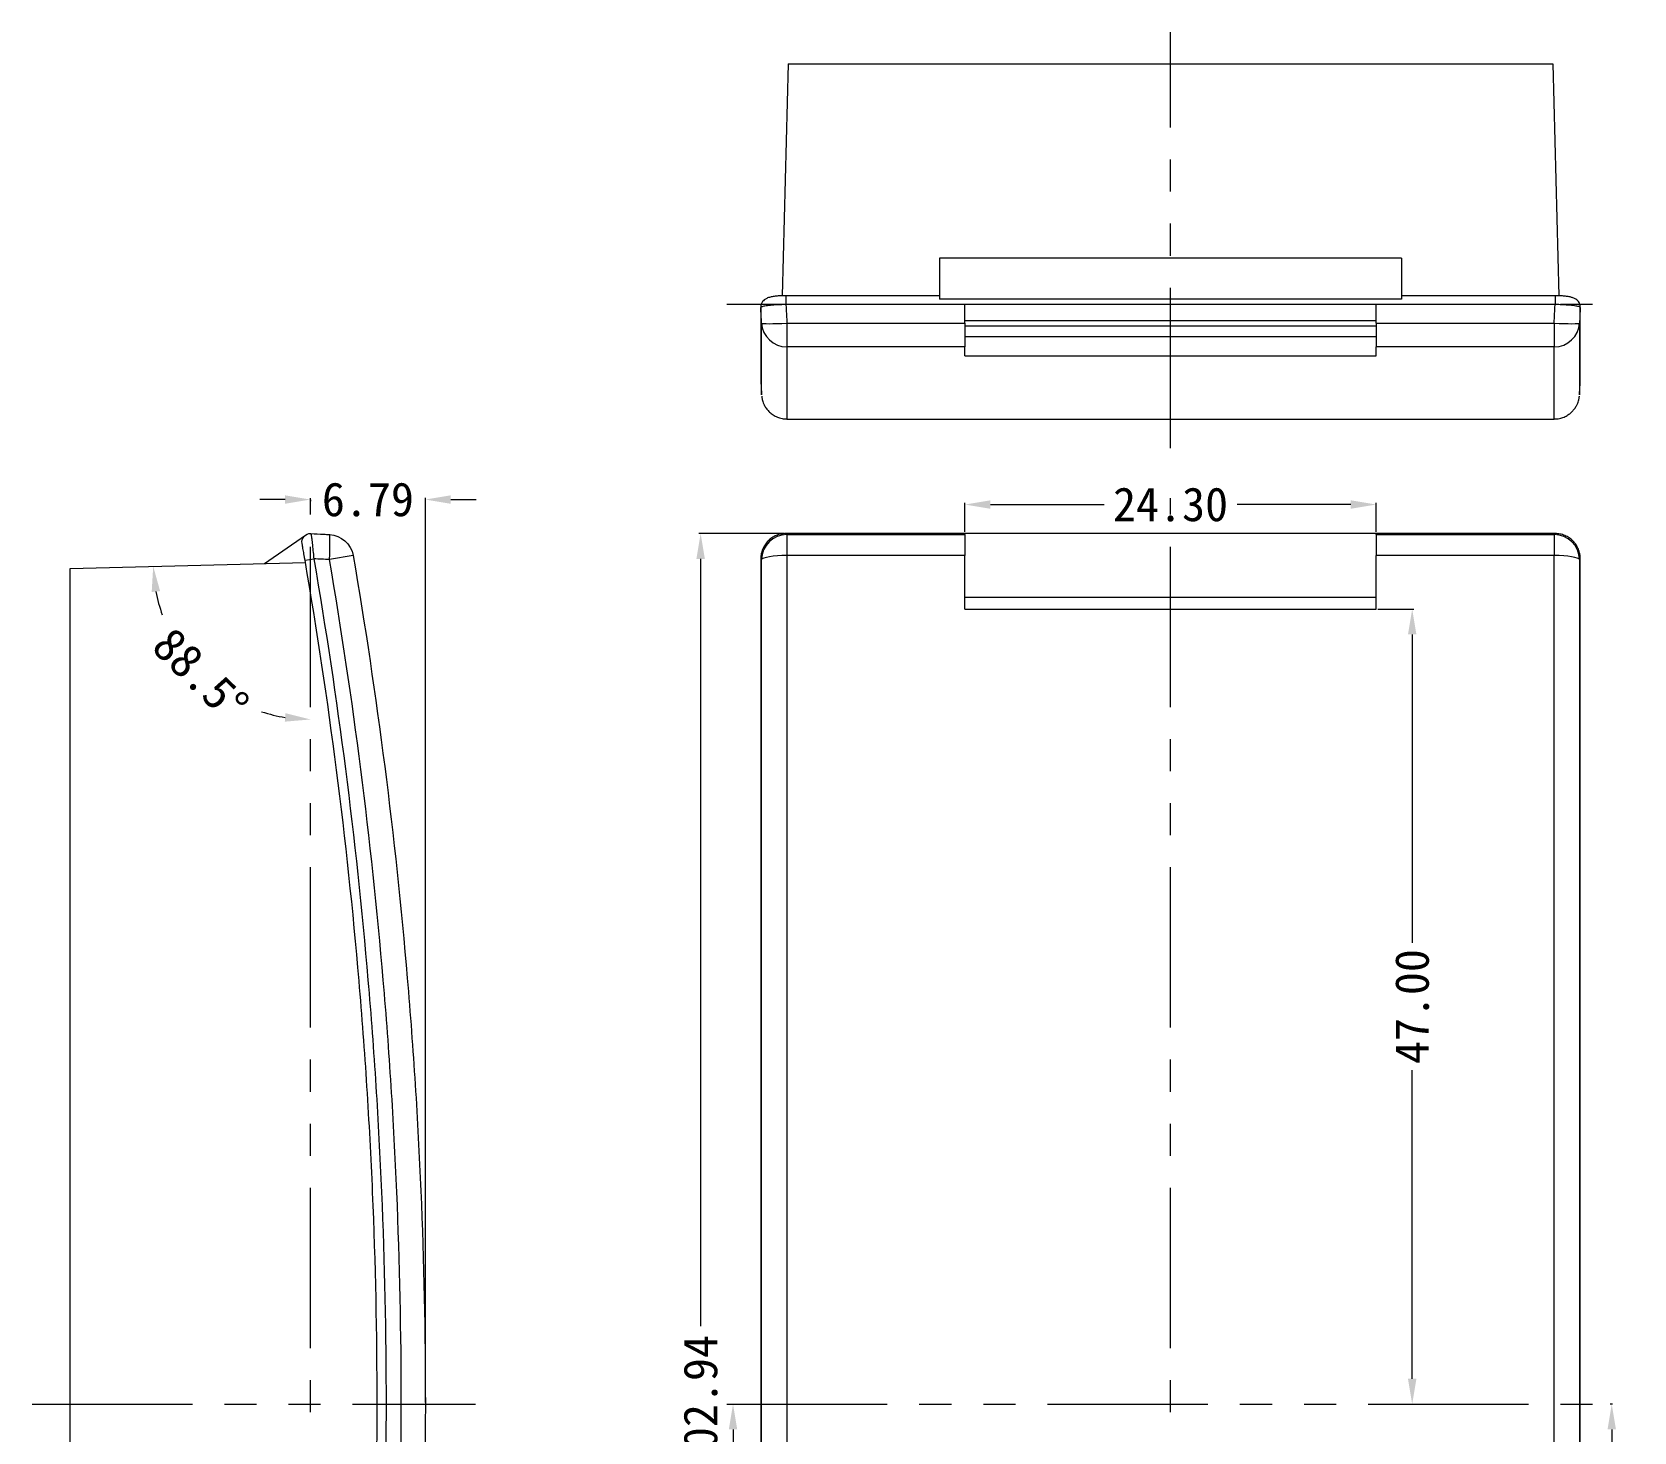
# Model space of a CAD drawing. Extents: x 28 to 482, y 221 to 386.
# Drawn here: x 27.7 to 122.4, y 303.3 to 386 of the extents above; entities that cross this region are included whole.
import ezdxf

# ---------------------------------------------------------------- set-up
doc = ezdxf.new("R2010")
doc.units = 0
doc.header["$MEASUREMENT"] = 0
doc.linetypes.add('PHANTOM', pattern=[2.5, 1.25, -0.25, 0.25, -0.25, 0.25, -0.25])
doc.layers.add('10', color=7, linetype='Continuous')
doc.dimstyles.new('2', dxfattribs={"dimtxt": 2, "dimasz": 1.5, "dimexe": 0.1, "dimexo": 0.1, "dimgap": 0.1, "dimtad": 0, "dimzin": 0, "dimdsep": 46, "dimtxsty": 'Standard', "dimcen": 0, "dimclrd": 4, "dimclre": 4, "dimclrt": 3, "dimadec": 1, "dimazin": 0, "dimtfac": 1, "dimtofl": 0, "dimtmove": 0, "dimatfit": 3, "dimfxl": 0, "dimtolj": 1, "dimtzin": 0, "dimlwd": 9, "dimlwe": 9, "dimarcsym": 0})

# ---------------------------------------------------------------- blocks, each defined once
blk = doc.blocks.new('*D24')
at = {"color": 4, "linetype": 'Continuous', "lineweight": 9}
for p, q in [((82.888, 356.469), (82.888, 358.184)), ((84.388, 358.084), (91.105, 358.084)), ((105.688, 358.084), (98.972, 358.084)), ((107.188, 356.469), (107.188, 358.184))]:
    blk.add_line(p, q, dxfattribs=at)
for points in [[(84.388, 358.334), (84.388, 357.834), (82.888, 358.084)], [(105.688, 358.334), (105.688, 357.834), (107.188, 358.084)]]:
    blk.add_solid(points, dxfattribs=at)
at = {"layer": 'Defpoints', "color": 0, "linetype": 'Continuous', "lineweight": 9}
for p in [(107.188, 358.084), (82.888, 356.369), (107.188, 356.369)]:
    blk.add_point(p, dxfattribs=at)
at = {"color": 3, "linetype": 'Continuous', "lineweight": 9, "insert": (95.038, 358.084), "char_height": 2, "attachment_point": 5}
blk.add_mtext('\\A1;24.30', dxfattribs=at)
blk = doc.blocks.new('*D25')
at = {"color": 4, "linetype": 'Continuous', "lineweight": 9}
for p, q in [((107.288, 351.902), (109.423, 351.902)), ((109.323, 350.402), (109.323, 332.169)), ((109.323, 306.402), (109.323, 324.635)), ((107.288, 304.902), (109.423, 304.902))]:
    blk.add_line(p, q, dxfattribs=at)
for points in [[(109.073, 350.402), (109.573, 350.402), (109.323, 351.902)], [(109.073, 306.402), (109.573, 306.402), (109.323, 304.902)]]:
    blk.add_solid(points, dxfattribs=at)
at = {"layer": 'Defpoints', "color": 0, "linetype": 'Continuous', "lineweight": 9}
for p in [(107.188, 351.902), (107.188, 304.902), (109.323, 304.902)]:
    blk.add_point(p, dxfattribs=at)
at = {"color": 3, "linetype": 'Continuous', "lineweight": 9, "insert": (109.323, 328.402), "char_height": 2, "attachment_point": 5, "rotation": 90}
blk.add_mtext('\\A1;47.00', dxfattribs=at)
blk = doc.blocks.new('*D27')
at = {"color": 4, "linetype": 'Continuous', "lineweight": 9}
for p, q in [((68.916, 304.902), (69.276, 304.902)), ((69.176, 303.402), (69.176, 291.293)), ((69.176, 270.983), (69.176, 283.093)), ((73.238, 269.483), (69.076, 269.483))]:
    blk.add_line(p, q, dxfattribs=at)
for points in [[(68.926, 303.402), (69.426, 303.402), (69.176, 304.902)], [(68.926, 270.983), (69.426, 270.983), (69.176, 269.483)]]:
    blk.add_solid(points, dxfattribs=at)
at = {"layer": 'Defpoints', "color": 0, "linetype": 'Continuous', "lineweight": 9}
for p in [(68.816, 304.902), (69.176, 269.483), (73.338, 269.483)]:
    blk.add_point(p, dxfattribs=at)
at = {"color": 3, "linetype": 'Continuous', "lineweight": 9, "insert": (69.176, 287.193), "char_height": 2, "attachment_point": 5, "rotation": 90}
blk.add_mtext('\\A1;35.42', dxfattribs=at)
blk = doc.blocks.new('*D31')
at = {"color": 4, "linetype": 'Continuous', "lineweight": 9}
for p, q in [((121.161, 304.902), (121.02, 304.902)), ((121.12, 303.402), (121.12, 287.572)), ((121.12, 263.543), (121.12, 279.372)), ((110.338, 262.043), (121.22, 262.043))]:
    blk.add_line(p, q, dxfattribs=at)
for points in [[(120.87, 303.402), (121.37, 303.402), (121.12, 304.902)], [(120.87, 263.543), (121.37, 263.543), (121.12, 262.043)]]:
    blk.add_solid(points, dxfattribs=at)
at = {"layer": 'Defpoints', "color": 0, "linetype": 'Continuous', "lineweight": 9}
for p in [(121.12, 304.902), (121.261, 304.902), (110.238, 262.043)]:
    blk.add_point(p, dxfattribs=at)
at = {"color": 3, "linetype": 'Continuous', "lineweight": 9, "insert": (121.12, 283.472), "char_height": 2, "attachment_point": 5, "rotation": 90}
blk.add_mtext('\\A1;42.86', dxfattribs=at)
blk = doc.blocks.new('*D33')
at = {"color": 4, "linetype": 'Continuous', "lineweight": 9}
for p, q in [((72.205, 356.37), (67.161, 356.37)), ((67.261, 354.87), (67.261, 309.502)), ((67.261, 254.934), (67.261, 300.302)), ((72.205, 253.434), (67.161, 253.434))]:
    blk.add_line(p, q, dxfattribs=at)
for points in [[(67.011, 354.87), (67.511, 354.87), (67.261, 356.37)], [(67.011, 254.934), (67.511, 254.934), (67.261, 253.434)]]:
    blk.add_solid(points, dxfattribs=at)
at = {"layer": 'Defpoints', "color": 0, "linetype": 'Continuous', "lineweight": 9}
for p in [(67.261, 356.37), (72.305, 356.37), (72.305, 253.434)]:
    blk.add_point(p, dxfattribs=at)
at = {"color": 3, "linetype": 'Continuous', "lineweight": 9, "insert": (67.261, 304.902), "char_height": 2, "attachment_point": 5, "rotation": 90}
blk.add_mtext('\\A1;102.94', dxfattribs=at)
blk = doc.blocks.new('*D42')
at = {"color": 4, "linetype": 'Continuous', "lineweight": 9}
for p, q in [((42.696, 358.379), (41.196, 358.379)), ((44.196, 358.358), (44.196, 358.279)), ((50.988, 305.002), (50.988, 358.479)), ((52.488, 358.379), (53.988, 358.379))]:
    blk.add_line(p, q, dxfattribs=at)
for points in [[(42.696, 358.629), (42.696, 358.129), (44.196, 358.379)], [(52.488, 358.629), (52.488, 358.129), (50.988, 358.379)]]:
    blk.add_solid(points, dxfattribs=at)
at = {"layer": 'Defpoints', "color": 0, "linetype": 'Continuous', "lineweight": 9}
for p in [(44.196, 358.458), (50.988, 358.379), (50.988, 304.902)]:
    blk.add_point(p, dxfattribs=at)
at = {"color": 3, "linetype": 'Continuous', "lineweight": 9, "insert": (47.592, 358.379), "char_height": 2, "attachment_point": 5}
blk.add_mtext('\\A1;6.79', dxfattribs=at)
blk = doc.blocks.new('*D44')
at = {"color": 4, "linetype": 'Continuous', "lineweight": 9}
for start, end in [(190.75326, 199.58529), (251.91471, 260.74674)]:
    blk.add_arc((44.196, 354.674), 9.298, start, end, dxfattribs=at)
for points in [[(34.812, 352.912), (35.31, 352.966), (34.901, 354.431)], [(42.721, 345.746), (42.68, 345.248), (44.196, 345.376)]]:
    blk.add_solid(points, dxfattribs=at)
at = {"layer": 'Defpoints', "color": 0, "linetype": 'Continuous', "lineweight": 9}
for p in [(44.196, 358.458), (29.988, 354.302), (43.897, 354.666), (36.226, 349.885), (44.196, 251.346)]:
    blk.add_point(p, dxfattribs=at)
at = {"color": 3, "linetype": 'Continuous', "lineweight": 9, "insert": (37.708, 348.014), "char_height": 2, "attachment_point": 5, "rotation": 315.75}
blk.add_mtext('\\A1;88.5°', dxfattribs=at)

msp = doc.modelspace()

# ---------------------------------------------------------------- linework, layer by layer
at = {"layer": '10', "color": 1, "linetype": 'PHANTOM', "lineweight": 9, "ltscale": 7.581418}
for p, q in [((95.038, 361.425), (95.038, 386.019)), ((68.816, 369.932), (121.261, 369.932)), ((44.196, 251.346), (44.196, 358.458)), ((95.038, 251.346), (95.038, 358.458)), ((27.738, 304.902), (53.961, 304.902)), ((68.816, 304.902), (121.261, 304.902))]:
    msp.add_line(p, q, dxfattribs=at)
at = {"layer": '10', "color": 7, "linetype": 'Continuous', "lineweight": 9}
for p, q in [((72.438, 384.14), (72.079, 370.428)), ((72.438, 384.14), (117.638, 384.14)), ((117.638, 384.14), (117.997, 370.427)), ((108.688, 372.64), (81.388, 372.64)), ((81.388, 372.64), (81.388, 370.217)), ((108.688, 372.64), (108.688, 370.217)), ((72.305, 370.432), (72.305, 369.906)), ((81.388, 370.432), (72.305, 370.432)), ((117.771, 370.432), (108.688, 370.432)), ((117.771, 370.432), (117.771, 369.906)), ((82.888, 369.906), (72.305, 369.906)), ((108.688, 370.217), (81.388, 370.217)), ((107.188, 369.906), (82.888, 369.906)), ((82.888, 368.808), (82.888, 369.906)), ((117.771, 369.906), (107.188, 369.906)), ((107.188, 368.808), (107.188, 369.906)), ((72.362, 368.808), (82.888, 368.808)), ((72.362, 368.808), (72.362, 367.408)), ((82.888, 368.808), (82.888, 367.408)), ((107.188, 368.635), (82.888, 368.635)), ((82.889, 368.961), (107.188, 368.961)), ((107.188, 368.808), (117.714, 368.808)), ((107.188, 368.808), (107.188, 367.408)), ((117.714, 368.808), (117.714, 367.408)), ((107.188, 367.993), (82.888, 367.993)), ((82.888, 367.408), (72.362, 367.408)), ((82.888, 366.883), (82.888, 367.408)), ((82.888, 366.883), (107.188, 366.883)), ((117.714, 367.408), (107.188, 367.408)), ((107.188, 366.883), (107.188, 367.408)), ((72.361, 363.14), (117.715, 363.14)), ((41.488, 354.603), (43.911, 356.281)), ((72.305, 356.37), (72.305, 356.369)), ((117.771, 356.37), (72.305, 356.37)), ((82.888, 356.369), (72.305, 356.369)), ((72.362, 356.311), (72.362, 355.067)), ((72.362, 356.311), (82.888, 356.311)), ((82.888, 356.311), (82.888, 356.369)), ((107.188, 356.369), (82.888, 356.369)), ((82.888, 356.311), (82.888, 355.067)), ((117.771, 356.369), (107.188, 356.369)), ((107.188, 356.311), (107.188, 356.369)), ((107.188, 356.311), (117.714, 356.311)), ((107.188, 356.311), (107.188, 355.067)), ((117.714, 356.311), (117.714, 355.067)), ((117.771, 356.37), (117.771, 356.369)), ((29.988, 354.302), (43.897, 354.666)), ((29.988, 255.502), (29.988, 354.302)), ((43.876, 354.786), (44.395, 354.875)), ((46.72, 355.067), (45.32, 354.827)), ((82.888, 355.067), (72.362, 355.067)), ((82.888, 351.902), (82.888, 355.067)), ((117.714, 355.067), (107.188, 355.067)), ((107.188, 351.902), (107.188, 355.067)), ((107.188, 352.584), (82.888, 352.584)), ((82.888, 351.902), (107.188, 351.902))]:
    msp.add_line(p, q, dxfattribs=at)
at = {"layer": '10', "color": 7, "linetype": 'Continuous', "lineweight": 9, "extrusion": (0, 0, -1)}
for centre, radius, start, end in [((-44.195, 355.87), 0.5, 350.03713, 453), ((-45.241, 354.814), 1.5, 93, 170.27396)]:
    msp.add_arc(centre, radius, start, end, dxfattribs=at)
at = {"layer": '10', "color": 7, "linetype": 'Continuous', "lineweight": 9}
for centre, major_axis, ratio, start_param, end_param in [((72.362, 368.886), (1.498, 0.078), 0.052266, 3.15062, 4.709674), ((72.362, 368.886), (-1.5, 0), 0.985627, 0.053132, 1.570796), ((117.714, 368.886), (-1.498, 0.078), 0.052266, 1.573511, 3.132565), ((117.714, 368.886), (-1.5, 0), 0.985627, 1.570796, 3.088461), ((45.241, 354.814), (0.079, 1.498), 0.051796, 4.724131, 6.283185), ((72.362, 354.814), (1.065, 1.056), 0.997289, 0.791269, 2.350324), ((117.714, 354.814), (-1.065, 1.056), 0.997289, 3.932862, 5.491916), ((72.362, 354.814), (-1.5, 0), 0.168937, 4.712389, 6.229823), ((117.714, 354.814), (-1.5, 0), 0.168937, 3.194955, 4.712389)]:
    msp.add_ellipse(centre, major_axis=major_axis, ratio=ratio, start_param=start_param, end_param=end_param, dxfattribs=at)
for points, knots in [([(72.305, 370.431), (72.236, 370.432), (72.08, 370.43), (71.839, 370.416), (71.595, 370.389), (71.37, 370.347), (71.193, 370.292), (71.034, 370.201), (70.916, 370.084), (70.84, 369.94), (70.807, 369.814), (70.819, 369.746), (70.821, 369.734)], [0, 0, 0, 0, 0.09434, 0.219915, 0.348076, 0.483256, 0.637534, 0.738461, 0.816618, 0.898422, 0.982862, 1, 1, 1, 1]), ([(119.254, 369.736), (119.258, 369.757), (119.265, 369.835), (119.227, 369.963), (119.15, 370.095), (119.052, 370.191), (118.942, 370.261), (118.813, 370.315), (118.653, 370.358), (118.446, 370.394), (118.202, 370.419), (117.972, 370.431), (117.826, 370.432), (117.771, 370.431)], [0, 0, 0, 0, 0.030314, 0.115938, 0.190058, 0.260976, 0.334926, 0.421408, 0.53928, 0.67158, 0.794977, 0.924304, 1, 1, 1, 1]), ([(72.305, 369.906), (72.141, 369.903), (71.976, 369.898), (71.821, 369.89), (71.667, 369.882), (71.519, 369.871), (71.391, 369.859), (71.262, 369.847), (71.149, 369.833), (71.06, 369.817), (70.97, 369.802), (70.902, 369.786), (70.862, 369.769), (70.832, 369.757), (70.817, 369.745), (70.816, 369.733)], [0, 0, 0, 0, 0.210227, 0.210227, 0.210227, 0.420196, 0.420196, 0.420196, 0.630269, 0.630269, 0.630269, 0.843594, 0.843594, 0.843594, 1, 1, 1, 1]), ([(70.816, 369.733), (70.816, 368.311), (70.816, 367.245), (70.816, 366.354), (70.816, 366.198), (70.816, 365.931), (70.816, 365.819), (70.816, 365.553), (70.816, 365.466), (70.816, 365.462)], [0, 0, 0, 0, 0.500314, 0.500314, 0.625392, 0.625392, 0.75047, 0.75047, 1, 1, 1, 1]), ([(72.305, 369.906), (72.318, 369.654), (72.331, 369.402), (72.344, 369.15), (72.35, 369.036), (72.356, 368.922), (72.362, 368.808)], [0, 0, 0, 0, 0.688287, 0.688287, 0.688287, 1, 1, 1, 1]), ([(117.714, 368.808), (117.72, 368.922), (117.726, 369.036), (117.732, 369.15), (117.745, 369.402), (117.758, 369.654), (117.771, 369.906)], [0, 0, 0, 0, 0.311713, 0.311713, 0.311713, 1, 1, 1, 1]), ([(119.26, 369.733), (119.26, 369.749), (119.229, 369.767), (119.171, 369.784), (119.113, 369.801), (119.026, 369.818), (118.917, 369.833), (118.809, 369.847), (118.676, 369.861), (118.53, 369.872), (118.387, 369.883), (118.227, 369.892), (118.064, 369.898), (117.968, 369.902), (117.87, 369.905), (117.771, 369.906)], [0, 0, 0, 0, 0.220634, 0.220634, 0.220634, 0.442452, 0.442452, 0.442452, 0.661339, 0.661339, 0.661339, 0.875112, 0.875112, 0.875112, 1, 1, 1, 1]), ([(119.261, 365.457), (119.261, 365.462), (119.261, 365.466), (119.261, 365.471), (119.261, 365.486), (119.261, 365.576), (119.261, 365.643), (119.261, 365.911), (119.261, 366.178), (119.26, 367.246), (119.26, 368.311), (119.26, 369.733)], [0, 0, 0, 0, 0.000126, 0.000126, 0.125111, 0.125111, 0.250095, 0.250095, 0.500063, 0.500063, 1, 1, 1, 1]), ([(70.869, 364.499), (70.87, 364.489), (70.873, 364.46), (70.882, 364.394), (70.9, 364.301), (70.935, 364.17), (70.998, 364.007), (71.099, 363.821), (71.245, 363.629), (71.435, 363.451), (71.666, 363.301), (71.93, 363.196), (72.168, 363.143), (72.312, 363.145), (72.361, 363.149)], [0, 0, 0, 0, 0.08498, 0.150499, 0.211934, 0.272066, 0.342248, 0.426831, 0.519347, 0.61929, 0.724952, 0.833926, 0.94456, 1, 1, 1, 1]), ([(117.715, 363.146), (117.745, 363.144), (117.875, 363.139), (118.097, 363.182), (118.36, 363.277), (118.585, 363.411), (118.771, 363.567), (118.918, 363.738), (119.029, 363.909), (119.105, 364.07), (119.153, 364.209), (119.18, 364.319), (119.196, 364.402), (119.204, 364.461), (119.207, 364.489), (119.207, 364.499)], [0, 0, 0, 0, 0.034306, 0.149497, 0.256196, 0.355765, 0.448871, 0.53558, 0.615356, 0.686696, 0.747888, 0.80206, 0.857931, 0.92297, 1, 1, 1, 1]), ([(44.221, 356.369), (44.225, 356.37), (44.23, 356.341), (44.238, 356.288), (44.246, 356.234), (44.256, 356.154), (44.269, 356.054), (44.281, 355.953), (44.295, 355.83), (44.31, 355.693), (44.326, 355.555), (44.342, 355.399), (44.359, 355.239), (44.371, 355.12), (44.383, 354.997), (44.395, 354.875)], [0, 0, 0, 0, 0.210227, 0.210227, 0.210227, 0.420196, 0.420196, 0.420196, 0.630269, 0.630269, 0.630269, 0.843594, 0.843594, 0.843594, 1, 1, 1, 1]), ([(44.221, 356.369), (44.473, 356.356), (44.725, 356.343), (44.977, 356.329), (45.092, 356.323), (45.206, 356.317), (45.32, 356.311)], [0, 0, 0, 0, 0.688287, 0.688287, 0.688287, 1, 1, 1, 1]), ([(72.305, 356.369), (72.206, 356.369), (72.109, 356.359), (71.966, 356.33), (71.919, 356.319), (71.825, 356.29), (71.779, 356.273), (71.643, 356.217), (71.558, 356.171), (71.396, 356.062), (71.32, 355.999), (71.183, 355.861), (71.121, 355.785), (71.013, 355.622), (70.967, 355.536), (70.912, 355.401), (70.895, 355.356), (70.867, 355.262), (70.855, 355.214), (70.826, 355.071), (70.817, 354.974), (70.816, 354.875)], [0, 0, 0, 0, 0.125, 0.125, 0.1875, 0.1875, 0.25, 0.25, 0.375, 0.375, 0.5, 0.5, 0.625, 0.625, 0.75, 0.75, 0.8125, 0.8125, 0.875, 0.875, 1, 1, 1, 1]), ([(72.305, 356.369), (72.318, 356.356), (72.331, 356.343), (72.344, 356.329), (72.35, 356.323), (72.356, 356.317), (72.362, 356.311)], [0, 0, 0, 0, 0.688287, 0.688287, 0.688287, 1, 1, 1, 1]), ([(117.714, 356.311), (117.72, 356.317), (117.726, 356.323), (117.732, 356.329), (117.745, 356.343), (117.758, 356.356), (117.771, 356.369)], [0, 0, 0, 0, 0.311713, 0.311713, 0.311713, 1, 1, 1, 1]), ([(119.26, 354.875), (119.26, 354.974), (119.25, 355.07), (119.222, 355.213), (119.21, 355.26), (119.182, 355.353), (119.165, 355.4), (119.11, 355.535), (119.064, 355.621), (118.957, 355.783), (118.895, 355.86), (118.758, 355.998), (118.683, 356.06), (118.561, 356.142), (118.519, 356.167), (118.433, 356.214), (118.389, 356.235), (118.254, 356.291), (118.161, 356.32), (117.968, 356.359), (117.87, 356.369), (117.771, 356.369)], [0, 0, 0, 0, 0.125, 0.125, 0.1875, 0.1875, 0.25, 0.25, 0.375, 0.375, 0.5, 0.5, 0.625, 0.625, 0.6875, 0.6875, 0.75, 0.75, 0.875, 0.875, 1, 1, 1, 1]), ([(43.876, 354.786), (43.865, 354.851), (43.854, 354.916), (43.832, 355.043), (43.821, 355.106), (43.8, 355.225), (43.79, 355.282), (43.771, 355.392), (43.763, 355.442), (43.746, 355.534), (43.739, 355.577), (43.726, 355.65), (43.721, 355.681), (43.712, 355.732), (43.708, 355.751), (43.704, 355.775), (43.703, 355.78), (43.703, 355.784)], [0, 0, 0, 0, 0.125091, 0.125091, 0.250182, 0.250182, 0.375273, 0.375273, 0.500364, 0.500364, 0.625456, 0.625456, 0.750547, 0.750547, 0.875638, 0.875638, 1, 1, 1, 1]), ([(43.876, 255.018), (45.295, 263.261), (46.358, 271.539), (47.424, 284.008), (47.691, 288.173), (47.959, 294.434), (48.026, 296.523), (48.115, 300.704), (48.138, 302.794), (48.138, 309.062), (48.049, 313.238), (47.783, 319.499), (47.672, 321.586), (47.405, 325.758), (47.249, 327.844), (46.36, 338.256), (45.295, 346.543), (43.876, 354.786)], [0, 0, 0, 0, 0.25, 0.25, 0.375, 0.375, 0.4375, 0.4375, 0.5, 0.5, 0.625, 0.625, 0.6875, 0.6875, 0.75, 0.75, 1, 1, 1, 1]), ([(44.395, 354.875), (45.816, 346.617), (46.883, 338.316), (47.774, 327.885), (47.93, 325.795), (48.197, 321.616), (48.308, 319.525), (48.575, 313.253), (48.664, 309.069), (48.664, 302.79), (48.641, 300.696), (48.552, 296.508), (48.485, 294.415), (48.217, 288.143), (47.949, 283.971), (46.881, 271.479), (45.816, 263.186), (44.395, 254.928)], [0, 0, 0, 0, 0.25, 0.25, 0.3125, 0.3125, 0.375, 0.375, 0.5, 0.5, 0.5625, 0.5625, 0.625, 0.625, 0.75, 0.75, 1, 1, 1, 1]), ([(45.32, 254.977), (46.026, 259.1), (46.645, 263.236), (47.441, 269.459), (47.685, 271.537), (48.127, 275.694), (48.326, 277.775), (48.857, 284.021), (49.123, 288.191), (49.389, 294.455), (49.455, 296.544), (49.544, 300.726), (49.566, 302.817), (49.566, 309.087), (49.477, 313.265), (49.212, 319.527), (49.101, 321.614), (48.835, 325.787), (48.68, 327.873), (47.794, 338.29), (46.733, 346.581), (45.32, 354.827)], [0, 0, 0, 0, 0.125, 0.125, 0.1875, 0.1875, 0.25, 0.25, 0.375, 0.375, 0.4375, 0.4375, 0.5, 0.5, 0.625, 0.625, 0.6875, 0.6875, 0.75, 0.75, 1, 1, 1, 1]), ([(46.72, 355.067), (48.14, 346.781), (49.206, 338.451), (50.097, 327.983), (50.253, 325.887), (50.52, 321.695), (50.631, 319.598), (50.899, 313.305), (50.988, 309.108), (50.988, 302.807), (50.966, 300.706), (50.876, 296.504), (50.81, 294.405), (50.542, 288.11), (50.275, 283.92), (49.742, 277.645), (49.541, 275.554), (49.097, 271.376), (48.852, 269.288), (48.052, 263.036), (47.43, 258.88), (46.72, 254.737)], [0, 0, 0, 0, 0.25, 0.25, 0.3125, 0.3125, 0.375, 0.375, 0.5, 0.5, 0.5625, 0.5625, 0.625, 0.625, 0.75, 0.75, 0.8125, 0.8125, 0.875, 0.875, 1, 1, 1, 1]), ([(70.816, 354.875), (70.816, 346.617), (70.816, 338.316), (70.816, 327.885), (70.816, 325.795), (70.816, 321.616), (70.816, 319.525), (70.816, 313.253), (70.816, 309.069), (70.816, 302.79), (70.816, 300.696), (70.816, 296.508), (70.816, 294.415), (70.816, 288.143), (70.816, 283.971), (70.816, 271.479), (70.816, 263.186), (70.816, 254.928)], [0, 0, 0, 0, 0.25, 0.25, 0.3125, 0.3125, 0.375, 0.375, 0.5, 0.5, 0.5625, 0.5625, 0.625, 0.625, 0.75, 0.75, 1, 1, 1, 1]), ([(70.864, 254.977), (70.864, 259.1), (70.864, 263.236), (70.864, 269.459), (70.864, 271.537), (70.864, 275.694), (70.863, 277.775), (70.863, 284.021), (70.863, 288.191), (70.863, 294.455), (70.863, 296.544), (70.863, 300.726), (70.863, 302.817), (70.863, 309.087), (70.863, 313.265), (70.863, 319.527), (70.863, 321.614), (70.863, 325.787), (70.863, 327.873), (70.864, 338.29), (70.864, 346.581), (70.864, 354.827)], [0, 0, 0, 0, 0.125, 0.125, 0.1875, 0.1875, 0.25, 0.25, 0.375, 0.375, 0.4375, 0.4375, 0.5, 0.5, 0.625, 0.625, 0.6875, 0.6875, 0.75, 0.75, 1, 1, 1, 1]), ([(72.362, 355.067), (72.362, 346.781), (72.362, 338.451), (72.361, 327.983), (72.361, 325.887), (72.361, 321.695), (72.361, 319.598), (72.361, 313.305), (72.361, 309.108), (72.361, 302.807), (72.361, 300.706), (72.361, 296.504), (72.361, 294.405), (72.361, 288.11), (72.361, 283.92), (72.361, 277.645), (72.361, 275.554), (72.362, 271.376), (72.362, 269.288), (72.362, 263.036), (72.362, 258.88), (72.362, 254.737)], [0, 0, 0, 0, 0.25, 0.25, 0.3125, 0.3125, 0.375, 0.375, 0.5, 0.5, 0.5625, 0.5625, 0.625, 0.625, 0.75, 0.75, 0.8125, 0.8125, 0.875, 0.875, 1, 1, 1, 1]), ([(117.714, 254.737), (117.714, 258.88), (117.715, 263.036), (117.715, 269.288), (117.715, 271.376), (117.715, 275.554), (117.715, 277.645), (117.715, 283.92), (117.715, 288.11), (117.715, 294.405), (117.715, 296.504), (117.715, 300.706), (117.715, 302.807), (117.715, 309.108), (117.715, 313.305), (117.715, 319.598), (117.715, 321.695), (117.715, 325.887), (117.715, 327.983), (117.715, 338.451), (117.715, 346.781), (117.714, 355.067)], [0, 0, 0, 0, 0.125, 0.125, 0.1875, 0.1875, 0.25, 0.25, 0.375, 0.375, 0.4375, 0.4375, 0.5, 0.5, 0.625, 0.625, 0.6875, 0.6875, 0.75, 0.75, 1, 1, 1, 1]), ([(119.212, 354.827), (119.213, 346.581), (119.213, 338.29), (119.213, 327.873), (119.213, 325.787), (119.213, 321.614), (119.213, 319.527), (119.213, 313.265), (119.213, 309.087), (119.213, 302.817), (119.213, 300.726), (119.213, 296.544), (119.213, 294.455), (119.213, 288.191), (119.213, 284.021), (119.213, 277.775), (119.213, 275.694), (119.213, 271.537), (119.213, 269.459), (119.213, 263.236), (119.212, 259.1), (119.212, 254.977)], [0, 0, 0, 0, 0.25, 0.25, 0.3125, 0.3125, 0.375, 0.375, 0.5, 0.5, 0.5625, 0.5625, 0.625, 0.625, 0.75, 0.75, 0.8125, 0.8125, 0.875, 0.875, 1, 1, 1, 1]), ([(119.26, 254.928), (119.26, 263.186), (119.26, 271.488), (119.261, 281.919), (119.261, 284.009), (119.261, 288.188), (119.261, 290.278), (119.261, 296.551), (119.261, 300.735), (119.261, 307.014), (119.261, 309.107), (119.261, 313.296), (119.261, 315.389), (119.261, 321.661), (119.261, 325.833), (119.26, 338.324), (119.26, 346.617), (119.26, 354.875)], [0, 0, 0, 0, 0.25, 0.25, 0.3125, 0.3125, 0.375, 0.375, 0.5, 0.5, 0.5625, 0.5625, 0.625, 0.625, 0.75, 0.75, 1, 1, 1, 1])]:
    msp.add_open_spline(points, degree=3, knots=knots, dxfattribs=at)
for points, degree in [([(70.864, 368.808), (70.848, 369.116), (70.832, 369.424), (70.816, 369.733)], 3), ([(119.26, 369.733), (119.244, 369.424), (119.228, 369.116), (119.212, 368.808)], 3), ([(70.863, 364.57), (70.863, 364.519), (70.863, 365.931), (70.864, 368.808)], 3), ([(119.212, 368.808), (119.213, 365.932), (119.213, 364.519), (119.213, 364.57)], 3), ([(72.362, 367.408), (72.361, 364.57), (72.361, 363.151), (72.361, 363.146)], 3), ([(117.715, 363.148), (117.715, 363.14), (117.715, 364.565), (117.714, 367.408)], 3), ([(70.815, 365.47), (70.862, 364.575)], 1), ([(119.214, 364.575), (119.261, 365.47)], 1), ([(45.32, 354.827), (45.012, 354.843), (44.703, 354.859), (44.395, 354.875)], 3), ([(70.864, 354.827), (70.848, 354.843), (70.832, 354.859), (70.816, 354.875)], 3), ([(119.26, 354.875), (119.244, 354.859), (119.228, 354.843), (119.212, 354.827)], 3)]:
    msp.add_open_spline(points, degree=degree, dxfattribs=at)

# ---------------------------------------------------------------- dimensions: what is measured, and where the dimension line sits
at = {"linetype": 'Continuous', "lineweight": 9}
for base, p1, p2, picture, middle in [((50.988, 358.379), (44.196, 358.458), (50.988, 304.902), '*D42', (47.592, 358.379)), ((107.188, 358.084), (82.888, 356.369), (107.188, 356.369), '*D24', (95.038, 358.084))]:
    dim = msp.add_linear_dim(base=base, p1=p1, p2=p2, dimstyle='2', dxfattribs=at)
    dim.commit()
    dim.dimension.update_dxf_attribs({"geometry": picture, "text_midpoint": middle})
dim = msp.add_angular_dim_2l(base=(36.226, 349.885), line1=((44.196, 251.346), (44.196, 358.458)), line2=((29.988, 354.302), (43.897, 354.666)), dimstyle='2', dxfattribs=at)
dim.commit()
dim.dimension.update_dxf_attribs({"geometry": '*D44', "text_midpoint": (37.708, 348.014)})
for base, p1, p2, picture, middle in [((67.261, 356.37), (72.305, 253.434), (72.305, 356.37), '*D33', (67.261, 304.902)), ((109.323, 304.902), (107.188, 351.902), (107.188, 304.902), '*D25', (109.323, 328.402)), ((69.176, 269.483), (68.816, 304.902), (73.338, 269.483), '*D27', (69.176, 287.193)), ((121.12, 304.902), (110.238, 262.043), (121.261, 304.902), '*D31', (121.12, 283.472))]:
    dim = msp.add_linear_dim(base=base, p1=p1, p2=p2, angle=90, dimstyle='2', dxfattribs=at)
    dim.commit()
    dim.dimension.update_dxf_attribs({"geometry": picture, "text_midpoint": middle})

doc.saveas('drawing.dxf')
